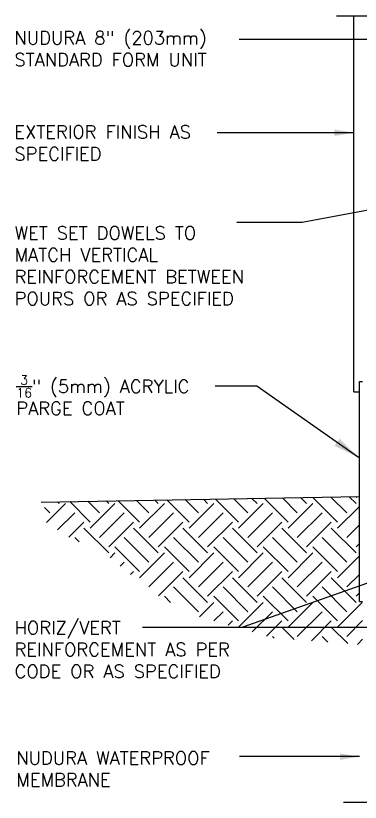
# Model space of a CAD drawing. Header units: inches. Extents: x 165.3 to 223.2, y 175.4 to 253.3.
# Drawn here: x 165.27 to 184.97, y 207.06 to 252.06 of the extents above; entities that cross this region are included whole.
import ezdxf

# ---------------------------------------------------------------- set-up
doc = ezdxf.new("R2010")
doc.units = ezdxf.units.IN
doc.header["$LTSCALE"] = 0.5
doc.header["$MEASUREMENT"] = 0
for name, color, linetype in [('HATCH', 12, 'Continuous'), ('LINE50', 5, 'Continuous'), ('LINE9', 9, 'Continuous'), ('TEXT', 4, 'Continuous')]:
    doc.layers.add(name, color=color, linetype=linetype)
doc.styles.add('DIM', font='romans.shx', dxfattribs={"width": 0.7})
doc.styles.add('ROMANS', font='romans.shx', dxfattribs={"height": 0.75})
doc.dimstyles.new('ext_12', dxfattribs={"dimscale": 12, "dimtxt": 0.075, "dimasz": 0.09375, "dimexe": 0.09375, "dimexo": 0.0625, "dimgap": 0.0625, "dimtad": 1, "dimdec": 1, "dimzin": 2, "dimdsep": 46, "dimlunit": 4, "dimtxsty": 'DIM', "dimcen": 0.09, "dimdle": 0.09375, "dimclrt": 4, "dimadec": 0, "dimazin": 0, "dimtfac": 1, "dimtdec": 1, "dimtmove": 2, "dimatfit": 3, "dimfxl": 1, "dimfrac": 2, "dimtolj": 1, "dimtzin": 0, "dimarcsym": 0})
doc.dimstyles.new('ext_8', dxfattribs={"dimscale": 8, "dimtxt": 0.09375, "dimasz": 0.09375, "dimexe": 0.09375, "dimexo": 0.0625, "dimgap": 0.0625, "dimtad": 1, "dimdec": 1, "dimzin": 3, "dimdsep": 46, "dimlunit": 4, "dimtxsty": 'DIM', "dimcen": 0.09, "dimdle": 0.09375, "dimclrt": 4, "dimadec": 0, "dimazin": 0, "dimtfac": 1, "dimtdec": 1, "dimtmove": 2, "dimatfit": 3, "dimfxl": 1, "dimfrac": 2, "dimtolj": 1, "dimtzin": 0, "dimarcsym": 0})

msp = doc.modelspace()

# ---------------------------------------------------------------- hatches: boundary and pattern name
at = {"layer": 'HATCH'}
h = msp.add_hatch(dxfattribs=at)
h.set_pattern_fill('EARTH', color=256, scale=8, angle=45, style=0)
h.set_pattern_definition([(45, (77.2483, 37.8244), (2e-16, 2.828427), [2, -2]), (45, (76.718, 38.3547), (2e-16, 2.828427), [2, -2]), (45, (76.1877, 38.885), (2e-16, 2.828427), [2, -2]), (135, (76.1877, 39.2386), (-2.828427, 4e-16), [2, -2]), (135, (76.718, 39.769), (-2.828427, 4e-16), [2, -2]), (135, (77.2483, 40.2993), (-2.828427, 4e-16), [2, -2])])
h.paths.add_polyline_path([(184.92, 224.548), (166.924, 224.233), (166.924, 223.124), (168.357, 222.198), (170.405, 221.264), (173.121, 219.04), (175.48, 217.75), (179.977, 216.46), (185.108, 216.069), (185.108, 218.548), (184.92, 218.548)])

# ---------------------------------------------------------------- linework, layer by layer
at = {"layer": 'LINE50'}
msp.add_line((166.725, 224.23), (184.92, 224.548), dxfattribs=at)
at = {"layer": 'LINE9'}
for p, q in [((183.62, 252.057), (190.733, 252.057)), ((184.608, 230.548), (184.608, 252.057)), ((184.92, 231.122), (185.108, 231.122)), ((184.608, 230.548), (184.92, 230.548)), ((184.92, 218.548), (185.108, 218.548)), ((184.014, 207.057), (190.936, 207.057))]:
    msp.add_line(p, q, dxfattribs=at)
at = {"layer": 'LINE9', "color": 9}
msp.add_line((184.92, 218.548), (184.92, 231.122), dxfattribs=at)

# ---------------------------------------------------------------- texts
at = {"layer": 'TEXT', "char_height": 0.75, "attachment_point": 4, "style": 'ROMANS'}
for s, insert, width in [('\\A1;NUDURA 8" (203mm) STANDARD FORM UNIT', (165.197, 250.166), 16.57727), ('\\A1;EXTERIOR FINISH AS SPECIFIED', (165.197, 244.783), 14.62371), ('\\A1;WET SET DOWELS TO MATCH VERTICAL REINFORCEMENT BETWEEN POURS OR AS SPECIFIED', (165.208, 237.751), 14.25833), ('\\A1;{\\H0.7x;\\S3/16;}" (5mm) ACRYLIC PARGE COAT', (165.305, 230.351), 14.0636), ('HORIZ/VERT REINFORCEMENT AS PER CODE OR AS SPECIFIED', (165.205, 215.795), 15.30561), ('\\A1;NUDURA WATERPROOF MEMBRANE', (165.305, 208.963), 14.3929)]:
    msp.add_mtext(s, dxfattribs=dict(at, insert=insert, width=width))

# ---------------------------------------------------------------- leaders
at = {"layer": 'TEXT'}
for points, dimstyle, override in [([(186.884, 250.694), (178.045, 250.694)], 'ext_12', {"dimgap": 0.0625, "dimtad": 0}), ([(184.608, 245.362), (176.785, 245.361)], 'ext_12', {"dimgap": 0.0625, "dimtad": 0}), ([(190.319, 241.856), (181.658, 240.22), (177.909, 240.22)], 'ext_12', {"dimgap": 0.0625, "dimtad": 0}), ([(184.872, 226.79), (179.054, 230.872), (176.667, 230.872)], 'ext_8', {"dimasz": 0.1875, "dimgap": 0.0625, "dimtad": 0}), ([(192.18, 221.985), (178.203, 217.053), (172.512, 217.053)], 'ext_12', {"dimgap": 0.0625, "dimtad": 0})]:
    msp.add_leader(points, dimstyle=dimstyle, override=override, dxfattribs=at)
for points in [[(193.167, 217.053), (172.512, 217.053)], [(184.93, 209.668), (178.061, 209.668)]]:
    msp.add_leader(points, dimstyle='ext_12', dxfattribs=at)

doc.saveas('drawing.dxf')
